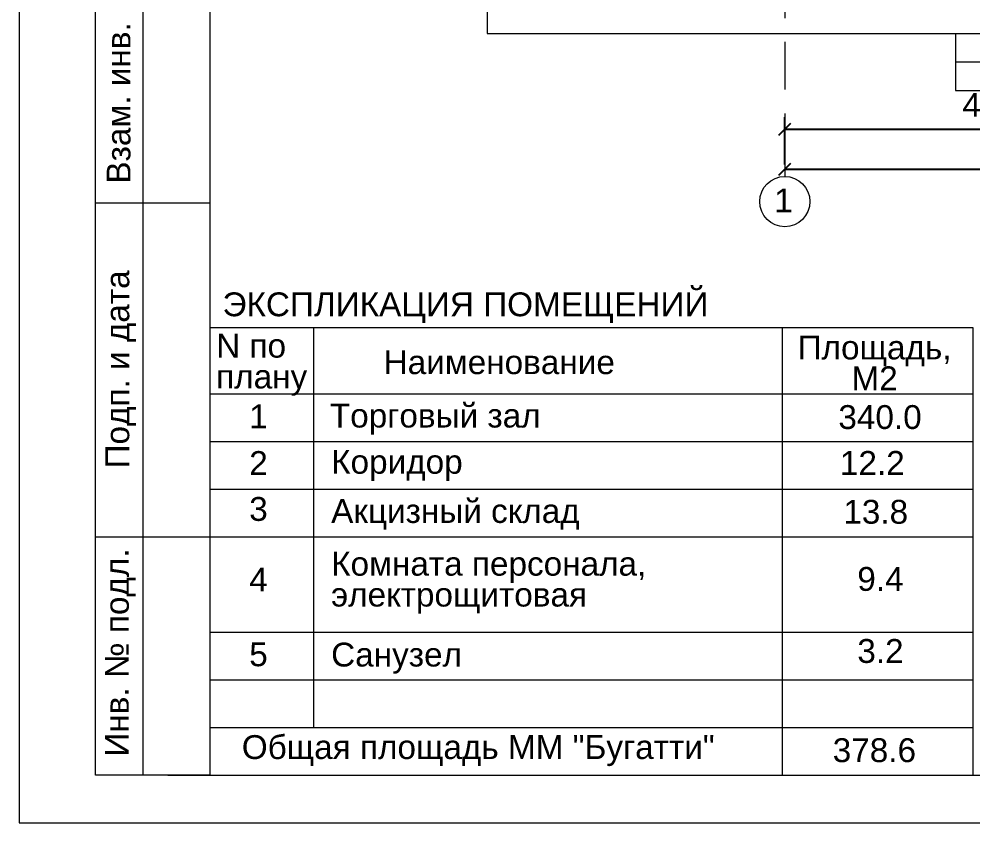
# Model space of a CAD drawing. Header units: metres. Extents: x 0 to 46, y 0 to 74.
# Drawn here: x 0 to 10, y 0 to 8.43 of the extents above; entities that cross this region are included whole.
import ezdxf
from ezdxf.enums import TextEntityAlignment as Align

# ---------------------------------------------------------------- set-up
doc = ezdxf.new("R2010")
doc.units = ezdxf.units.M
doc.header["$MEASUREMENT"] = 0
doc.linetypes.add('( Dashdot )', pattern=[1.001, 0.5, -0.25, 0.001, -0.25])
doc.styles.get("Standard").update_dxf_attribs({"font": 'times.ttf'})
doc.styles.add('Style-Arial', font='arial.ttf')
doc.dimstyles.get("Standard").update_dxf_attribs({"dimtxt": 0.18, "dimasz": 0.18, "dimexe": 0.18, "dimexo": 0.0625, "dimgap": 0.09, "dimtad": 0, "dimtih": 1, "dimtoh": 1, "dimdec": 4, "dimzin": 0, "dimdsep": 46, "dimtxsty": 'Standard', "dimcen": 0.09, "dimadec": 0, "dimazin": 0, "dimtfac": 1, "dimtdec": 4, "dimtofl": 0, "dimtmove": 0, "dimatfit": 3, "dimfxl": 1, "dimtolj": 1, "dimtzin": 0, "dimarcsym": 0})

# ---------------------------------------------------------------- blocks, each defined once
blk = doc.blocks.new('*U216')
at = {"color": 7, "linetype": 'Continuous', "lineweight": 13}
for p, q in [((-12.4872, 20.002), (-12.4872, -19.998)), ((-13.1872, -19.998), (-13.1872, -11.498)), ((-13.6872, -13.998), (-12.4872, -13.998)), ((-13.6872, -17.498), (-12.4872, -17.498)), ((-12.9261, -19.998), (14.0128, -19.998))]:
    blk.add_line(p, q, dxfattribs=at)
at = {"color": 7, "linetype": 'Continuous', "lineweight": 0, "flags": 128}
blk.add_lwpolyline([(14.5128, 20.502), (-14.4872, 20.502), (-14.4872, -20.498), (14.5128, -20.498), (14.5128, 20.502)], close=True, dxfattribs=at)
at = {"color": 7, "linetype": 'Continuous', "lineweight": 13, "flags": 128}
blk.add_lwpolyline([(-12.4872, -19.998), (-13.6872, -19.998), (-13.6872, -11.498)], dxfattribs=at)
at = {"color": 7, "linetype": 'Continuous', "lineweight": 0, "style": 'Style-Arial'}
for s, p in [('Взам. инв. №', (-13.4445, -12.7136)), ('Подп. и дата', (-13.4574, -15.7434)), ('Инв. № подл.', (-13.4618, -18.7114))]:
    blk.add_text(s, height=0.25002, rotation=90, dxfattribs=at).set_placement(p, align=Align.MIDDLE_CENTER)
blk = doc.blocks.new('_Oblique')
at = {"color": 0, "linetype": 'ByBlock', "lineweight": -2}
blk.add_line((0.5, 0.5), (-0.5, -0.5), dxfattribs=at)
blk = doc.blocks.new('*D1133')
at = {"color": 0, "linetype": 'Continuous', "lineweight": -2, "transparency": 16777216}
for p, q in [((8.0279, 6.9028), (8.0279, 6.9794)), ((26.0279, 6.9028), (26.0279, 6.9794)), ((8.0279, 6.8544), (26.0279, 6.8544))]:
    blk.add_line(p, q, dxfattribs=at)
at = {"layer": 'Defpoints', "color": 0, "linetype": 'Continuous', "lineweight": 30, "transparency": 16777216}
for p in [(26.0279, 6.8544), (8.0279, 6.7778), (26.0279, 6.7778)]:
    blk.add_point(p, dxfattribs=at)
at = {"color": 0, "linetype": 'Continuous', "lineweight": -2, "transparency": 16777216, "xscale": 0.125, "yscale": 0.125, "zscale": 0.125, "rotation": 180}
blk.add_blockref('_Oblique', (8.0279, 6.8544), dxfattribs=at)
at = {"color": 0, "linetype": 'Continuous', "lineweight": -2, "transparency": 16777216, "xscale": 0.125, "yscale": 0.125, "zscale": 0.125}
blk.add_blockref('_Oblique', (26.0279, 6.8544), dxfattribs=at)
at = {"color": 0, "linetype": 'Continuous', "lineweight": 0, "transparency": 16777216, "insert": (17.0279, 7.107), "char_height": 0.25, "attachment_point": 5, "style": 'Style-Arial'}
blk.add_mtext('\\A1;18000', dxfattribs=at)
blk = doc.blocks.new('*D1137')
at = {"color": 0, "linetype": 'Continuous', "lineweight": -2, "transparency": 16777216}
for p, q in [((8.0279, 6.9028), (8.0279, 7.3992)), ((12.5279, 6.9028), (12.5279, 7.3992)), ((8.0279, 7.2742), (12.5279, 7.2742))]:
    blk.add_line(p, q, dxfattribs=at)
at = {"layer": 'Defpoints', "color": 0, "linetype": 'Continuous', "lineweight": 30, "transparency": 16777216}
for p in [(12.5279, 7.2742), (8.0279, 6.7778), (12.5279, 6.7778)]:
    blk.add_point(p, dxfattribs=at)
at = {"color": 0, "linetype": 'Continuous', "lineweight": -2, "transparency": 16777216, "xscale": 0.125, "yscale": 0.125, "zscale": 0.125, "rotation": 180}
blk.add_blockref('_Oblique', (8.0279, 7.2742), dxfattribs=at)
at = {"color": 0, "linetype": 'Continuous', "lineweight": -2, "transparency": 16777216, "xscale": 0.125, "yscale": 0.125, "zscale": 0.125}
blk.add_blockref('_Oblique', (12.5279, 7.2742), dxfattribs=at)
at = {"color": 0, "linetype": 'Continuous', "lineweight": 0, "transparency": 16777216, "insert": (10.2779, 7.5268), "char_height": 0.25, "attachment_point": 5, "style": 'Style-Arial'}
blk.add_mtext('\\A1;4500', dxfattribs=at)

msp = doc.modelspace()

# ---------------------------------------------------------------- linework, layer by layer
at = {"color": 1, "linetype": '( Dashdot )', "lineweight": 0}
msp.add_line((8.02794243, 38.9877528), (8.02794243, 6.7777528), dxfattribs=at)
at = {"color": 7, "linetype": 'Continuous', "lineweight": 13}
for p, q in [((4.90794243, 21.6077528), (4.90794243, 8.2777528)), ((4.90794243, 8.2777528), (15.73794243, 8.2777528)), ((9.81794243, 8.2777528), (9.81794243, 7.6777528)), ((9.81794243, 7.6777528), (12.31794243, 7.6777528)), ((2.00000067, 5.19362862), (2.00000067, 0.4999811)), ((2.00000067, 5.19362862), (10.00000067, 5.19362862)), ((3.08720656, 5.19362862), (3.08720656, 0.9999811)), ((8.00000067, 5.19362862), (8.00000067, 0.4999811)), ((10.00000067, 5.19362862), (10.00000067, 0.4999811)), ((2.00000067, 4.4999811), (10.00000067, 4.4999811)), ((2.00000067, 0.9999811), (10.00000067, 0.9999811)), ((2.00000067, 0.4999811), (10.00000067, 0.4999811))]:
    msp.add_line(p, q, dxfattribs=at)
at = {"color": 7, "linetype": 'Continuous', "lineweight": 0}
for p, q in [((9.81794243, 7.9777528), (12.31794243, 7.9777528)), ((2.00000067, 3.9999811), (10.00000067, 3.9999811)), ((2.00000067, 3.4999811), (10.00000067, 3.4999811)), ((2.00000067, 2.9999811), (10.00000067, 2.9999811)), ((2.00000067, 1.9999811), (10.00000067, 1.9999811)), ((2.00000067, 1.4999811), (10.00000067, 1.4999811))]:
    msp.add_line(p, q, dxfattribs=at)
at = {"color": 7, "linetype": 'Continuous', "lineweight": 13}
msp.add_circle((8.02794243, 6.51439735), 0.26335544, dxfattribs=at)

# ---------------------------------------------------------------- block references
msp.add_blockref('*U216', (14.48716734, 20.49798853), dxfattribs=at)

# ---------------------------------------------------------------- texts
at = {"color": 7, "linetype": 'Continuous', "lineweight": 30, "style": 'Style-Arial'}
for s, p in [('1', (7.91748701, 6.6511105)), ('13.8', (8.64101979, 3.38697159)), ('9.4', (8.78783027, 2.68315822)), ('3.2', (8.78783027, 1.92776463)), ('378.6', (8.53004882, 0.88759528))]:
    msp.add_text(s, height=0.25, dxfattribs=at).set_placement(p, align=Align.TOP_LEFT)
at = {"color": 7, "lineweight": 13, "style": 'Style-Arial'}
msp.add_text('ЭКСПЛИКАЦИЯ ПОМЕЩЕНИЙ ', height=0.25, dxfattribs=at).set_placement((4.72845125, 5.43719482), align=Align.MIDDLE_CENTER)
at = {"color": 7, "linetype": 'Continuous', "lineweight": 0, "style": 'Style-Arial'}
for s, p in [('Торговый зал', (3.25804564, 4.39556087)), ('Коридор', (3.27166163, 3.91129204)), ('Акцизный склад', (3.27166163, 3.39523903)), ('Санузел', (3.27166163, 1.88981755))]:
    msp.add_text(s, height=0.25, dxfattribs=at).set_placement(p, align=Align.TOP_LEFT)
for s, p in [('1', (2.50988477, 4.38688868)), ('2', (2.50988477, 3.89787899)), ('3', (2.50988477, 3.41674885)), ('4', (2.50988477, 2.67655893)), ('5', (2.50988477, 1.89288482))]:
    msp.add_text(s, height=0.25, dxfattribs=at).set_placement(p, align=Align.TOP_CENTER)
at = {"color": 7, "linetype": 'Continuous', "lineweight": 13, "style": 'Style-Arial'}
msp.add_text('Общая площадь ММ "Бугатти"', height=0.25, dxfattribs=at).set_placement((2.33477628, 0.92007668), align=Align.TOP_LEFT)
at = {"color": 7, "linetype": 'Continuous', "lineweight": 13, "char_height": 0.25, "style": 'Style-Arial'}
for s, insert, attachment_point, line_spacing_factor in [('N по \\Pплану', (2.06644263, 4.80386339), 4, 0.776524), ('Наименование', (3.82178308, 4.82866527), 4, 0.6), ('340.0', (8.58924002, 4.38012131), 1, 0.6), ('12.2', (8.60553158, 3.89936141), 1, 0.6)]:
    msp.add_mtext(s, dxfattribs=dict(at, insert=insert, attachment_point=attachment_point, line_spacing_factor=line_spacing_factor))
at = {"color": 7, "linetype": 'Continuous', "lineweight": 0, "char_height": 0.25, "line_spacing_factor": 0.776524, "style": 'Style-Arial'}
for s, insert, attachment_point in [('Площадь,\\PМ2', (8.9692118, 5.10969571), 2), ('Комната персонала,\\Pэлектрощитовая', (3.27166163, 2.84232508), 1)]:
    msp.add_mtext(s, dxfattribs=dict(at, insert=insert, attachment_point=attachment_point))

# ---------------------------------------------------------------- dimensions: what is measured, and where the dimension line sits
at = {"color": 5, "linetype": 'Continuous', "lineweight": 0}
for base, p2, picture, middle in [((12.52794243, 7.27418503), (12.52794243, 6.7777528), '*D1137', (10.27794243, 7.52682828)), ((26.02794243, 6.85436232), (26.02794243, 6.7777528), '*D1133', (17.02794243, 7.10700557))]:
    dim = msp.add_linear_dim(base=base, p1=(8.02794243, 6.7777528), p2=p2, dimstyle='Standard', override={"dimtxt": 0.25, "dimasz": 0.125, "dimexe": 0.125, "dimexo": 0.125, "dimgap": 0.125, "dimtad": 1, "dimtih": 0, "dimtoh": 0, "dimlfac": 1000, "dimzin": 11, "dimtxsty": 'Style-Arial', "dimblk": 'Oblique', "dimfrac": 2, "dimtzin": 11}, dxfattribs=at)
    dim.commit()
    dim.dimension.update_dxf_attribs({"geometry": picture, "text_midpoint": middle})

doc.saveas('drawing.dxf')
